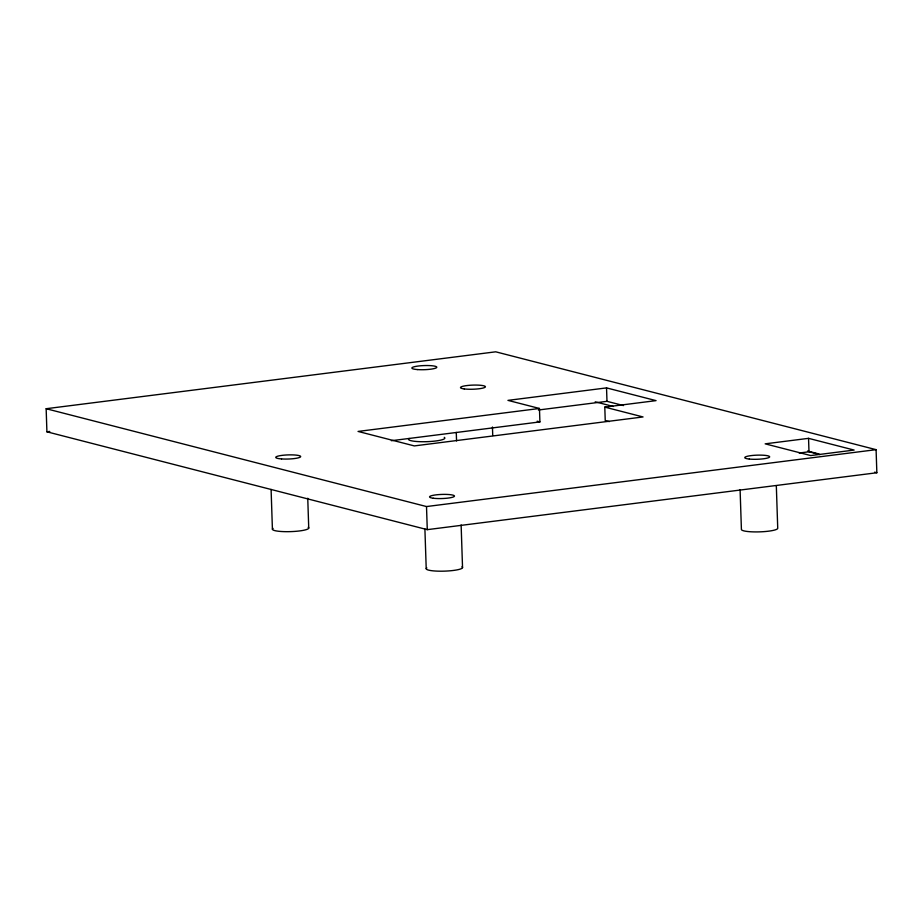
<?xml version="1.0" encoding="UTF-8"?>
<svg xmlns="http://www.w3.org/2000/svg" width="923" height="923" viewBox="0 0 923 923"><rect width="100%" height="100%" fill="white"/><g stroke="black" fill="none" stroke-linecap="round" stroke-linejoin="round"><path stroke-width="1.38" d="M46.15 408.716L495.72 351.813L876.089 449.663L876.85 472.749L427.28 529.652L46.911 431.802L46.15 408.716L426.507 506.554L876.089 449.663M46.911 431.802L49.773 431.445M609.33 421.603L605.234 420.553L604.796 407.112L656.057 400.628L606.538 387.891L507.95 400.374L539.459 408.474L539.909 421.915L391.352 440.709M539.459 408.474L358.055 431.433L414.323 445.913L643.054 416.954L604.796 407.112M538.409 410.008L606.988 401.332L623.498 405.566M808.548 438.344L765.167 443.836L810.74 455.558L854.121 450.066L808.548 438.344L808.986 451.774L820.039 454.612M799.191 453.02L808.986 451.774M807.544 451.024L818.689 453.897M874.6 472.172L876.85 472.749M595.22 401.817L613.299 406.466M537.163 421.2L539.909 421.915M776.324 485.694L777.731 528.291A18.172 3 -1.9 0 1 759.479 531.867A18.172 3 -1.9 0 1 741.411 529.433L740.096 489.675M606.538 387.891L606.988 401.332M492.455 427.003L492.732 435.529M461.131 524.968L462.538 567.564M456.274 432.414L456.55 440.929M426.507 506.554L427.28 529.652M424.903 528.948L426.218 568.706M307.751 498.224L308.732 528.048M271.097 489.432L272.412 529.191M308.144 527.287A18.172 3 -1.9 0 1 290.48 531.625A18.172 3 -1.9 0 1 273.058 528.394M461.95 566.803A18.172 3 -1.9 0 1 444.286 571.141A18.172 3 -1.9 0 1 426.864 567.91M444.251 437.34A18.172 3 -1.9 0 1 426.588 441.679A18.172 3 -1.9 0 1 409.166 438.448M749.314 459.066A12.495 2.065 -1.9 0 0 769.528 457.139A12.495 2.065 -1.9 0 0 752.741 455.431A12.495 2.065 -1.9 0 0 749.314 459.066M433.268 498.235A12.495 2.065 -1.9 0 0 454.093 496.609A12.495 2.065 -1.9 0 0 438.644 494.601A12.495 2.065 -1.9 0 0 433.268 498.235M281.527 458.927A12.495 2.065 -1.9 0 0 300.679 456.643A12.495 2.065 -1.9 0 0 282.392 455.327A12.495 2.065 -1.9 0 0 281.527 458.927M464.188 388.918A12.495 2.065 -1.9 0 0 485.036 387.291A12.495 2.065 -1.9 0 0 469.634 385.283A12.495 2.065 -1.9 0 0 464.188 388.918M417.415 369.569A12.495 2.065 -1.9 0 0 436.787 367.354A12.495 2.065 -1.9 0 0 418.777 365.958A12.495 2.065 -1.9 0 0 417.415 369.569"/></g></svg>
